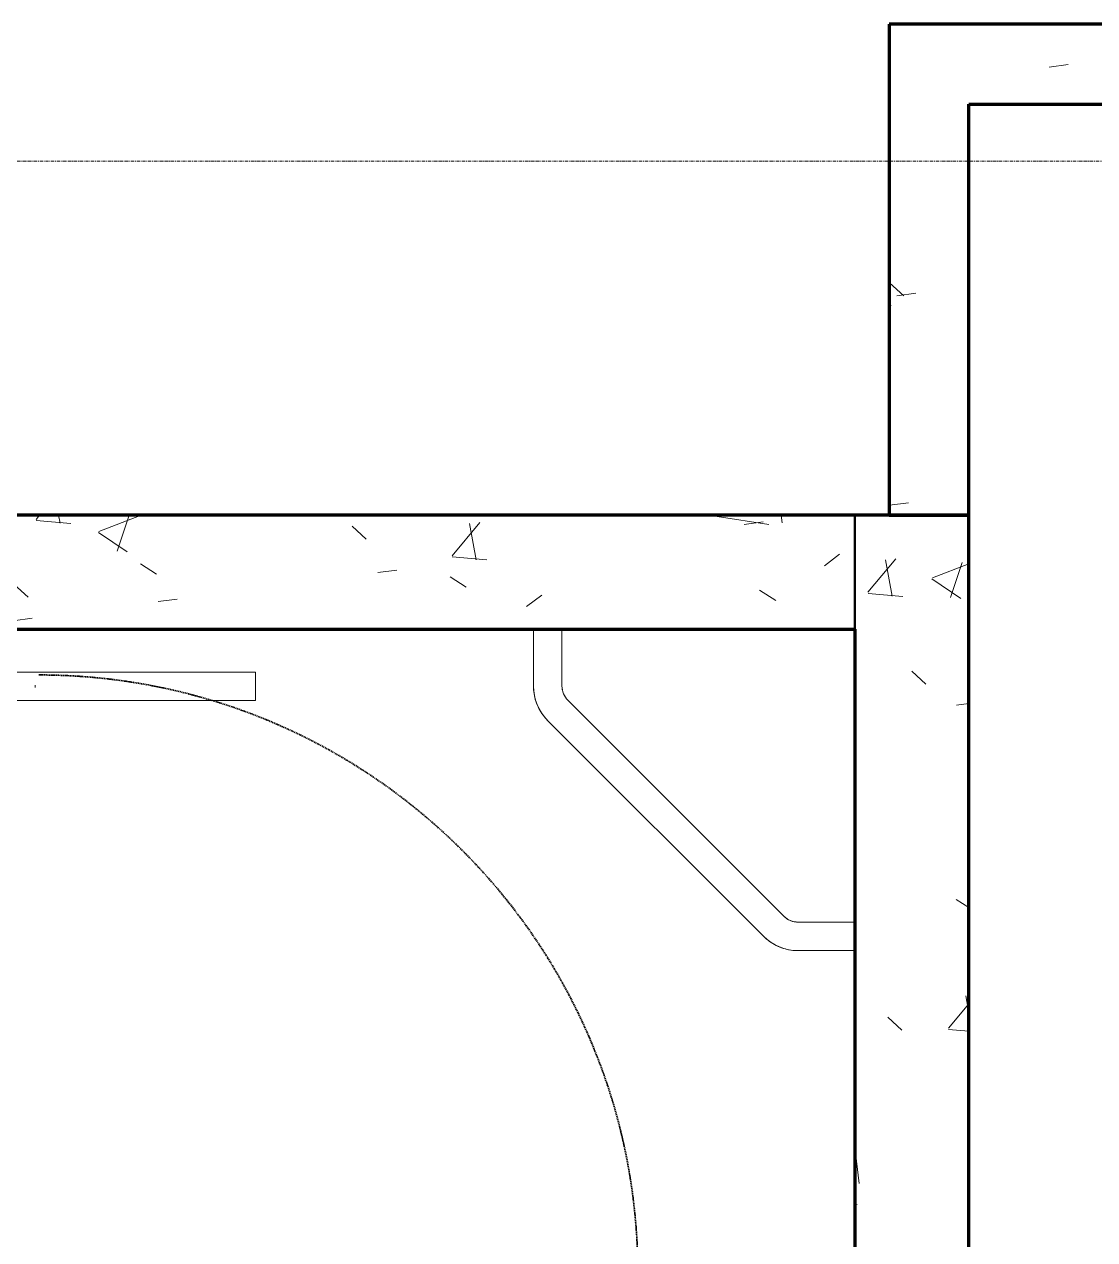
# Model space of a CAD drawing. Header units: millimetres. Extents: x -1379 to 1385823, y -4884429 to 548763.
# Drawn here: x 293455 to 295330, y -2308027 to -2305898 of the extents above; entities that cross this region are included whole.
import ezdxf

# ---------------------------------------------------------------- set-up
doc = ezdxf.new("R2010")
doc.units = ezdxf.units.MM
for name, pattern in [('DPA_Grid _ Level 100', [10, 5.5, -1.6, 1.3, -1.6]), ('DPA_Hidden 100', [6, 4, -2]), ('DPA_Hidden 250', [3, 2, -1])]:
    doc.linetypes.add(name, pattern=pattern)
doc.layers.add('000 - CONCRETE_EX_BUILDING_MAIN_COLOR_1', color=7, linetype='Continuous')
for name, color, linetype, lineweight in [('A-DETL-HDLN', 7, 'DPA_Hidden 100', 35), ('A-FLOR-E', 7, 'Continuous', 35), ('A-FLOR-HRAL', 7, 'Continuous', 35), ('A-WALL', 7, 'Continuous', 70), ('A-WALL-PATT', 7, 'Continuous', 70), ('S-GRID', 7, 'Continuous', 9), ('S-STRS-E', 7, 'Continuous', 35), ('WALL-E', 7, 'Continuous', 50)]:
    doc.layers.add(name, color=color, linetype=linetype, lineweight=lineweight)
pattern_1 = [(50, (63773.17, 7357.75), (728.7365, -63.75582), [76.2, -838.2]), (355, (63773.2, 7357.75), (-140.97162, 764.2276), [60.96, -670.56]), (100.451, (63833.9, 7352.44), (587.77, 700.46675), [64.76, -712.36]), (46.184, (63773.2, 7560.95), (1084.31624, -168.17096), [114.3, -1257.3]), (96.636, (63863.5, 7546.9), (949.6099, 989.70985), [97.14, -1068.54]), (351.184, (63773.2, 7561), (949.62055, 989.70115), [91.44, -1005.84]), (21, (63874.77, 7510.15), (606.45787, -409.06057), [76.2, -838.2]), (326, (63874.8, 7510.15), (247.20834, 736.75292), [60.96, -670.56]), (71.451, (63925.3, 7476.06), (853.66825, 327.68547), [64.76, -712.36]), (37.5, (63773.17, 7357.75), (12.354693, 338.22012), [33.528, -628.904, 33.528, -647.192, -673.1]), (37.5, (63773.17, 7357.75), (12.354693, 338.22012), [-1343.152, 33.528, -639.572]), (7.5, (63773.17, 7357.75), (267.278874, 400.722127), [33.528, -354.584, 33.528, -613.664, -256.54]), (7.5, (63773.17, 7357.75), (267.278874, 400.722127), [-1035.304, 33.528, -223.012]), (327.5, (63546.6, 7357.75), (542.36333, -22.915345), [33.528, -220.472, 33.528, -758.952, -1051.56]), (327.5, (63546.6, 7357.75), (542.36333, -22.915345), [-1046.48, 33.528, -1018.032]), (317.5, (63445, 7357.75), (592.51696, 101.70711), [33.528, -296.672, 33.528, -492.76, -746.76]), (317.5, (63445, 7357.75), (592.51696, 101.70711), [-856.488, 33.528, -713.232])]

# ---------------------------------------------------------------- blocks, each defined once
blk = doc.blocks.new('Railing - Railing-4928386-IV01 - LOWER ROOF LEVEL PLAN')
at = {"layer": '000 - CONCRETE_EX_BUILDING_MAIN_COLOR_1', "color": 7, "lineweight": 9}
for p, q in [((294346.6, -2306957.7), (294346.6, -2307057.2)), ((294347.5, -2306957.7), (294395.8, -2306957.7)), ((294395.8, -2306957.7), (294347.5, -2306957.7)), ((294396.6, -2307057.2), (294396.6, -2306957.7)), ((294785.4, -2307460.5), (294406.9, -2307081.9)), ((294371.5, -2307117.3), (294750.1, -2307495.8)), ((294909.6, -2307470.7), (294810.2, -2307470.7)), ((294909.6, -2307519.9), (294909.6, -2307471.6)), ((294909.6, -2307471.6), (294909.6, -2307519.9)), ((294810.2, -2307520.7), (294909.6, -2307520.7))]:
    blk.add_line(p, q, dxfattribs=at)
at = {"layer": '000 - CONCRETE_EX_BUILDING_MAIN_COLOR_1', "color": 7, "lineweight": 9, "flags": 128}
for points in [[(294346.6, -2307057.2), (294346.7, -2307060.6), (294346.9, -2307064), (294347.2, -2307067.4), (294347.7, -2307070.7), (294348.3, -2307074.1), (294349.1, -2307077.4), (294349.9, -2307080.7), (294350.9, -2307083.9), (294352.1, -2307087.1), (294353.3, -2307090.3), (294354.7, -2307093.4), (294356.2, -2307096.4), (294357.9, -2307099.4), (294359.6, -2307102.3), (294361.5, -2307105.2), (294363.5, -2307108), (294365.5, -2307110.6), (294367.7, -2307113.2), (294370, -2307115.8), (294371.5, -2307117.3)], [(294406.9, -2307081.9), (294405.9, -2307080.9), (294405, -2307079.9), (294404.1, -2307078.8), (294403.3, -2307077.7), (294402.5, -2307076.5), (294401.7, -2307075.4), (294401, -2307074.1), (294400.4, -2307072.9), (294399.8, -2307071.6), (294399.2, -2307070.4), (294398.7, -2307069), (294398.3, -2307067.7), (294397.9, -2307066.4), (294397.5, -2307065), (294397.2, -2307063.6), (294397, -2307062.3), (294396.8, -2307060.9), (294396.7, -2307059.5), (294396.6, -2307058.1), (294396.6, -2307057.2)], [(294810.2, -2307470.7), (294808.8, -2307470.7), (294807.4, -2307470.6), (294806, -2307470.5), (294804.6, -2307470.3), (294803.2, -2307470), (294801.8, -2307469.7), (294800.5, -2307469.4), (294799.2, -2307469), (294797.8, -2307468.5), (294796.5, -2307468), (294795.3, -2307467.4), (294794, -2307466.8), (294792.8, -2307466.1), (294791.6, -2307465.4), (294790.4, -2307464.6), (294789.3, -2307463.8), (294788.2, -2307462.9), (294787.1, -2307462), (294786.1, -2307461.1), (294785.4, -2307460.5)], [(294750.1, -2307495.8), (294752.5, -2307498.2), (294755.1, -2307500.4), (294757.7, -2307502.6), (294760.4, -2307504.6), (294763.2, -2307506.6), (294766.1, -2307508.4), (294769, -2307510.1), (294772, -2307511.7), (294775.1, -2307513.2), (294778.2, -2307514.5), (294781.4, -2307515.7), (294784.6, -2307516.8), (294787.9, -2307517.8), (294791.2, -2307518.6), (294794.5, -2307519.3), (294797.9, -2307519.8), (294801.2, -2307520.3), (294804.6, -2307520.5), (294808, -2307520.7), (294810.2, -2307520.7)]]:
    blk.add_lwpolyline(points, dxfattribs=at)
blk = doc.blocks.new('Handrail Type - Handrail_Internal_-4928391-IV01 - LOWER ROOF LEVEL PLAN')
at = {"layer": '000 - CONCRETE_EX_BUILDING_MAIN_COLOR_1', "color": 7, "lineweight": 9}
for p, q in [((294346.6, -2306957.7), (294346.6, -2307057.2)), ((294347.5, -2306957.7), (294395.8, -2306957.7)), ((294395.8, -2306957.7), (294347.5, -2306957.7)), ((294396.6, -2307057.2), (294396.6, -2306957.7)), ((294785.4, -2307460.5), (294406.9, -2307081.9)), ((294371.5, -2307117.3), (294750.1, -2307495.8)), ((294909.6, -2307470.7), (294810.2, -2307470.7)), ((294909.6, -2307519.9), (294909.6, -2307471.6)), ((294909.6, -2307471.6), (294909.6, -2307519.9)), ((294810.2, -2307520.7), (294909.6, -2307520.7))]:
    blk.add_line(p, q, dxfattribs=at)
at = {"layer": '000 - CONCRETE_EX_BUILDING_MAIN_COLOR_1', "color": 7, "lineweight": 9, "flags": 128}
for points in [[(294346.6, -2307057.2), (294346.7, -2307060.6), (294346.9, -2307064), (294347.2, -2307067.4), (294347.7, -2307070.7), (294348.3, -2307074.1), (294349.1, -2307077.4), (294349.9, -2307080.7), (294350.9, -2307083.9), (294352.1, -2307087.1), (294353.3, -2307090.3), (294354.7, -2307093.4), (294356.2, -2307096.4), (294357.9, -2307099.4), (294359.6, -2307102.3), (294361.5, -2307105.2), (294363.5, -2307108), (294365.5, -2307110.6), (294367.7, -2307113.2), (294370, -2307115.8), (294371.5, -2307117.3)], [(294406.9, -2307081.9), (294405.9, -2307080.9), (294405, -2307079.9), (294404.1, -2307078.8), (294403.3, -2307077.7), (294402.5, -2307076.5), (294401.7, -2307075.4), (294401, -2307074.1), (294400.4, -2307072.9), (294399.8, -2307071.6), (294399.2, -2307070.4), (294398.7, -2307069), (294398.3, -2307067.7), (294397.9, -2307066.4), (294397.5, -2307065), (294397.2, -2307063.6), (294397, -2307062.3), (294396.8, -2307060.9), (294396.7, -2307059.5), (294396.6, -2307058.1), (294396.6, -2307057.2)], [(294810.2, -2307470.7), (294808.8, -2307470.7), (294807.4, -2307470.6), (294806, -2307470.5), (294804.6, -2307470.3), (294803.2, -2307470), (294801.8, -2307469.7), (294800.5, -2307469.4), (294799.2, -2307469), (294797.8, -2307468.5), (294796.5, -2307468), (294795.3, -2307467.4), (294794, -2307466.8), (294792.8, -2307466.1), (294791.6, -2307465.4), (294790.4, -2307464.6), (294789.3, -2307463.8), (294788.2, -2307462.9), (294787.1, -2307462), (294786.1, -2307461.1), (294785.4, -2307460.5)], [(294750.1, -2307495.8), (294752.5, -2307498.2), (294755.1, -2307500.4), (294757.7, -2307502.6), (294760.4, -2307504.6), (294763.2, -2307506.6), (294766.1, -2307508.4), (294769, -2307510.1), (294772, -2307511.7), (294775.1, -2307513.2), (294778.2, -2307514.5), (294781.4, -2307515.7), (294784.6, -2307516.8), (294787.9, -2307517.8), (294791.2, -2307518.6), (294794.5, -2307519.3), (294797.9, -2307519.8), (294801.2, -2307520.3), (294804.6, -2307520.5), (294808, -2307520.7), (294810.2, -2307520.7)]]:
    blk.add_lwpolyline(points, dxfattribs=at)
blk = doc.blocks.new('Handrail Type - Handrail_Internal_-V274-IV01 - LOWER ROOF LEVEL PLAN')
at = {"layer": '000 - CONCRETE_EX_BUILDING_MAIN_COLOR_1', "color": 7, "lineweight": 9}
for p, q in [((294396.6, -2306957.7), (294346.6, -2306957.7)), ((294346.6, -2306957.7), (294346.6, -2307057.2)), ((294396.6, -2306957.7), (294396.6, -2307057.2)), ((294406.9, -2307081.9), (294785.4, -2307460.5)), ((294371.5, -2307117.3), (294750.1, -2307495.8)), ((294810.2, -2307470.7), (294909.6, -2307470.7)), ((294909.6, -2307470.7), (294909.6, -2307520.7)), ((294810.2, -2307520.7), (294909.6, -2307520.7))]:
    blk.add_line(p, q, dxfattribs=at)
for centre, radius, start, end in [((294431.6, -2307057.2), 85, 180, 225), ((294431.6, -2307057.2), 35, 180, 225), ((294810.2, -2307435.7), 35, 225, 270), ((294810.2, -2307435.7), 85, 225, 270)]:
    blk.add_arc(centre, radius, start, end, dxfattribs=at)
blk = doc.blocks.new('Top Rail Type - Top Rail_Internal_-6008151-IV01 - LOWER ROOF LEVEL PLAN')
at = {"layer": '000 - CONCRETE_EX_BUILDING_MAIN_COLOR_1', "color": 7, "lineweight": 9}
for p, q in [((290960.8, -2307032.7), (290719.6, -2307032.7)), ((290719.6, -2307081.9), (290719.6, -2307033.6)), ((290719.6, -2307033.6), (290719.6, -2307081.9)), ((293480.8, -2307032.7), (290960.8, -2307032.7)), ((293859.6, -2307032.7), (293480.8, -2307032.7)), ((293859.6, -2307081.9), (293859.6, -2307033.6)), ((293859.6, -2307033.6), (293859.6, -2307081.9)), ((290719.6, -2307082.7), (290960.8, -2307082.7)), ((290960.8, -2307082.7), (293480.8, -2307082.7)), ((293480.8, -2307082.7), (293859.6, -2307082.7))]:
    blk.add_line(p, q, dxfattribs=at)
for points in [[(290953.7, -2307059.7), (290953.6, -2307059.1), (290953.6, -2307057.7), (290953.6, -2307056.4), (290953.7, -2307055.7)], [(293473.7, -2307059.7), (293473.6, -2307059.1), (293473.6, -2307057.7), (293473.6, -2307056.4), (293473.7, -2307055.7)]]:
    blk.add_open_spline(points, degree=3, dxfattribs=at)
blk = doc.blocks.new('Top Rail Type - Top Rail_Internal_-V668-IV01 - LOWER ROOF LEVEL PLAN')
at = {"layer": '000 - CONCRETE_EX_BUILDING_MAIN_COLOR_1', "color": 7, "lineweight": 9}
for p, q in [((290719.6, -2307032.7), (290719.6, -2307082.7)), ((290719.6, -2307032.7), (290953.6, -2307032.7)), ((290953.6, -2307032.7), (293473.6, -2307032.7)), ((293473.6, -2307032.7), (293859.6, -2307032.7)), ((293859.6, -2307032.7), (293859.6, -2307082.7)), ((290719.6, -2307082.7), (290953.6, -2307082.7)), ((290953.6, -2307082.7), (293473.6, -2307082.7)), ((293473.6, -2307082.7), (293859.6, -2307082.7))]:
    blk.add_line(p, q, dxfattribs=at)

msp = doc.modelspace()

# ---------------------------------------------------------------- hatches: boundary and pattern name
at = {"layer": 'A-WALL-PATT', "lineweight": 9}
h = msp.add_hatch(dxfattribs=at)
h.set_pattern_fill('FP_2', style=0, pattern_type=2)
h.set_pattern_definition(pattern_1)
h.paths.add_polyline_path([(295109.6, -2306757.7), (295109.6, -2305897.7), (294969.6, -2305897.7), (294969.6, -2306757.7)])
h = msp.add_hatch(dxfattribs=at)
h.set_pattern_fill('FP_2', style=0, pattern_type=2)
h.set_pattern_definition(pattern_1)
h.paths.add_polyline_path([(296699.6, -2306037.7), (296699.6, -2305897.7), (296649.6, -2305897.7), (296649.6, -2306037.7)])
h.paths.add_polyline_path([(295109.6, -2306037.7), (295549.6, -2306037.7), (295549.6, -2305897.7), (295109.6, -2305897.7), (295109.6, -2305997.7)])
h = msp.add_hatch(dxfattribs=at)
h.set_pattern_fill('FP_2', style=0, pattern_type=2)
h.set_pattern_definition(pattern_1)
h.paths.add_polyline_path([(294909.6, -2306957.7), (294909.6, -2306757.7), (288709.6, -2306757.7), (288709.6, -2306957.7), (294850.3, -2306957.7)])
h = msp.add_hatch(dxfattribs=at)
h.set_pattern_fill('FP_2', style=0, pattern_type=2)
h.set_pattern_definition(pattern_1)
h.paths.add_polyline_path([(295009.6, -2309642.7), (295109.6, -2309642.7), (295109.6, -2309292.7), (294909.6, -2309292.7), (294909.6, -2309642.7)])
h.paths.add_polyline_path([(294909.6, -2308192.7), (295109.6, -2308192.7), (295109.6, -2306757.7), (294909.6, -2306757.7), (294909.6, -2308131)])

# ---------------------------------------------------------------- linework, layer by layer
at = {"layer": 'A-DETL-HDLN', "color": 7, "linetype": 'DPA_Hidden 250'}
msp.add_arc((293479.6, -2308087.7), 1050, 0, 90, dxfattribs=at)
at = {"layer": 'A-FLOR-E', "color": 7}
for p, q in [((294969.6, -2306757.7), (294969.6, -2305897.7)), ((296699.6, -2306037.7), (295109.6, -2306037.7)), ((295109.6, -2306037.7), (295109.6, -2306757.7)), ((295109.6, -2306757.7), (295109.6, -2306037.7)), ((295109.6, -2306037.7), (296699.6, -2306037.7)), ((295109.6, -2306037.7), (295109.6, -2309642.7)), ((295109.6, -2309642.7), (295109.6, -2306037.7)), ((295109.6, -2306037.7), (296699.6, -2306037.7)), ((296699.6, -2306037.7), (295109.6, -2306037.7)), ((295109.6, -2306037.7), (295109.6, -2309642.7)), ((295109.6, -2306757.7), (287789.6, -2306757.7)), ((287789.6, -2306757.7), (295109.6, -2306757.7)), ((287929.6, -2306757.7), (294969.6, -2306757.7)), ((294909.6, -2306957.7), (293409.6, -2306957.7))]:
    msp.add_line(p, q, dxfattribs=at)
at = {"layer": 'A-WALL', "color": 7}
for p, q in [((294969.6, -2305897.7), (294969.6, -2306757.7)), ((295109.6, -2305897.7), (294969.6, -2305897.7)), ((295549.6, -2305897.7), (295109.6, -2305897.7)), ((295109.6, -2306037.7), (295549.6, -2306037.7)), ((295109.6, -2306757.7), (295109.6, -2306037.7)), ((294909.6, -2306757.7), (288709.6, -2306757.7)), ((295009.6, -2306757.7), (294909.6, -2306757.7)), ((294969.6, -2306757.7), (295109.6, -2306757.7)), ((295109.6, -2306757.7), (295009.6, -2306757.7)), ((295109.6, -2308192.7), (295109.6, -2306757.7)), ((288709.6, -2306957.7), (294909.6, -2306957.7)), ((294909.6, -2306957.7), (294909.6, -2308192.7))]:
    msp.add_line(p, q, dxfattribs=at)
at = {"layer": 'S-GRID', "color": 7, "linetype": 'DPA_Grid _ Level 100'}
msp.add_line((310037.1, -2306137.7), (273056.2, -2306137.7), dxfattribs=at)
at = {"layer": 'S-STRS-E', "color": 7}
for p, q in [((294909.6, -2306957.7), (293409.6, -2306957.7)), ((294909.6, -2309442.7), (294909.6, -2306957.7))]:
    msp.add_line(p, q, dxfattribs=at)
at = {"layer": 'WALL-E', "color": 7}
for p, q in [((294909.6, -2306757.7), (288509.6, -2306757.7)), ((288509.6, -2306757.7), (294909.6, -2306757.7)), ((294909.6, -2306757.7), (294909.6, -2306957.7)), ((294909.6, -2306957.7), (294909.6, -2306757.7)), ((294909.6, -2306757.7), (295109.6, -2306757.7)), ((295109.6, -2306757.7), (294909.6, -2306757.7)), ((294909.6, -2306957.7), (294909.6, -2306757.7)), ((294909.6, -2306757.7), (294909.6, -2306957.7)), ((294909.6, -2306957.7), (288709.6, -2306957.7)), ((288709.6, -2306957.7), (294909.6, -2306957.7)), ((294909.6, -2306957.7), (294909.6, -2309442.7)), ((294909.6, -2309442.7), (294909.6, -2306957.7)), ((295109.6, -2306957.7), (295109.6, -2309442.7)), ((295109.6, -2309442.7), (295109.6, -2306957.7))]:
    msp.add_line(p, q, dxfattribs=at)

# ---------------------------------------------------------------- block references
at = {"layer": 'A-FLOR-HRAL', "color": 7}
msp.add_blockref('Railing - Railing-4928386-IV01 - LOWER ROOF LEVEL PLAN', (0, 0), dxfattribs=at)
at = {"layer": 'A-FLOR-HRAL', "color": 7, "lineweight": 9}
for name in ['Handrail Type - Handrail_Internal_-4928391-IV01 - LOWER ROOF LEVEL PLAN', 'Handrail Type - Handrail_Internal_-V274-IV01 - LOWER ROOF LEVEL PLAN', 'Top Rail Type - Top Rail_Internal_-6008151-IV01 - LOWER ROOF LEVEL PLAN', 'Top Rail Type - Top Rail_Internal_-V668-IV01 - LOWER ROOF LEVEL PLAN']:
    msp.add_blockref(name, (0, 0), dxfattribs=at)

doc.saveas('drawing.dxf')
